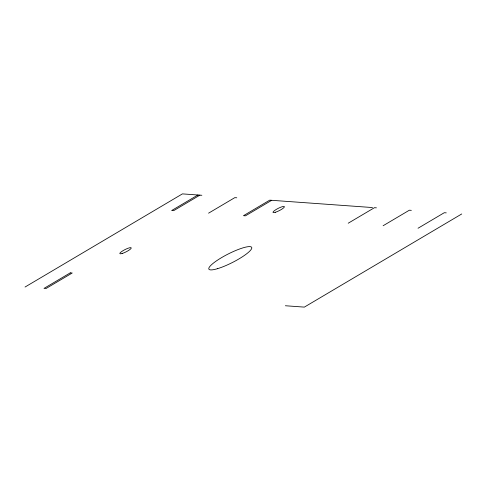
<?xml version="1.0" encoding="UTF-8"?>
<svg xmlns="http://www.w3.org/2000/svg" width="501" height="501" viewBox="0 0 501 501"><rect width="100%" height="100%" fill="white"/><g stroke="black" fill="none" stroke-linecap="round" stroke-linejoin="round"><path stroke-width="0.75" d="M25.05 287.029L182.427 193.887L201.859 195.284M197.901 195.002L171.674 210.526L173.653 210.664L199.88 195.146M208.566 213.175L234.794 197.651L236.773 197.795M271.686 200.306L245.459 215.831L243.48 215.687L269.707 200.162L372.468 207.552M348.214 223.221L374.447 207.696L376.426 207.84M383.127 225.732L409.361 210.207L411.334 210.351M418.041 228.243L444.268 212.718L446.247 212.862M461.728 213.971L304.351 307.113L285.382 305.748M70.246 272.87L44.019 288.388L45.998 288.532L72.225 273.007L70.246 272.87M122.156 253.5A6.4 1.265 -26.9 0 0 131.243 248.127A6.4 1.265 -26.9 0 0 123.208 250.563A6.4 1.265 -26.9 0 0 122.156 253.5M275.325 212.286A6.4 1.265 -26.9 0 0 284.411 206.913A6.4 1.265 -26.9 0 0 276.377 209.349A6.4 1.265 -26.9 0 0 275.325 212.286M217.603 268.655A24.01 4.747 -26.9 0 0 251.677 248.49A24.01 4.747 -26.9 0 0 221.548 257.633A24.01 4.747 -26.9 0 0 217.603 268.655"/></g></svg>
